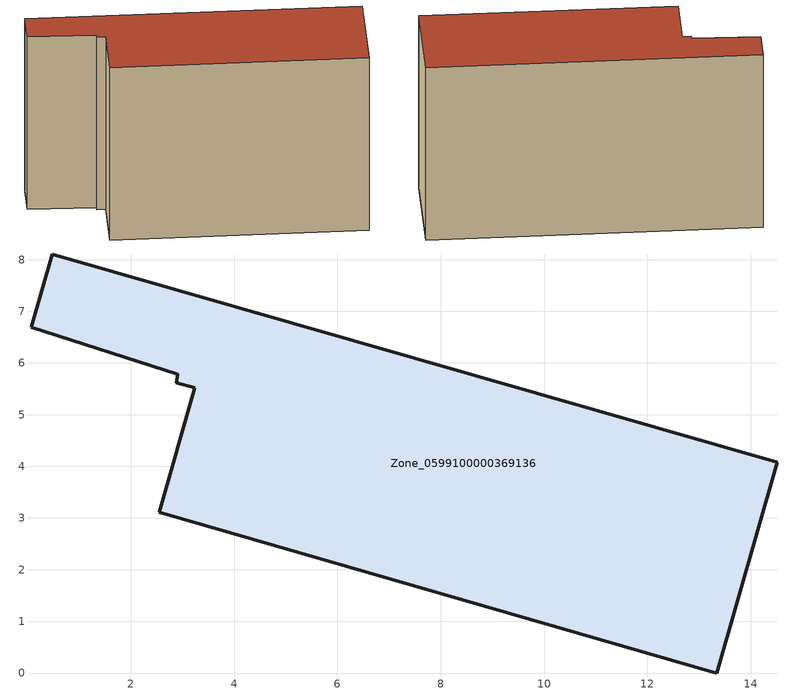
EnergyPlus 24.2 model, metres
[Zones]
Zone_0599100000369136
 floor ground (C_G): 3.24,5.52 2.88,5.62 2.91,5.78 0.07,6.69 0.48,8.11 14.52,4.08 13.34,0 2.55,3.11 z0
 wall outside (C_F): 2.55,3.11 13.34,0 14.52,4.08 0.48,8.11 0.07,6.69 2.91,5.78 2.88,5.62 3.24,5.52 2.55,3.11 z0:8.78
 roof outside (C_R): 2.88,5.62 3.24,5.52 2.55,3.11 13.34,0 14.52,4.08 0.48,8.11 0.07,6.69 2.91,5.78 z8.78
[BUILDING]
Pand.0599100000369136: North Axis=0; Terrain=City; Loads Convergence Tolerance Value=0.04; Temperature Convergence Tolerance Value=0.4; Solar Distribution=FullExterior; Maximum Number of Warmup Days=25; Minimum Number of Warmup Days=1
[Site:Location]
Rotterdam.The.Hague.AP_ZH_NLD Design_Conditions: Latitude=51.96; Longitude=4.45; Time Zone=1; Elevation=-4.5
[SITE:GROUNDTEMPERATURE:BUILDINGSURFACE]
18, 18, 18, 18, 18, 18, 18, 18, 18, 18, 18, 18
[MATERIAL] Thermal Absorptance=0.9; Solar Absorptance=0.7; Visible Absorptance=0.7
Name | Roughness | Thickness | Conductivity | Density | Specific Heat
G.TI.1992-2005 | MediumSmooth | 0.15 | 0.06 | 540 | 1210
F.TI.1992-2005 | Rough | 0.3 | 0.12 | 1920 | 840
R.TI.1992-2005 | MediumRough | 0.2 | 0.08 | 1500 | 1000
[CONSTRUCTION]
C_G: G.TI.1992-2005
C_F: F.TI.1992-2005
C_R: R.TI.1992-2005
[ZONE]
Zone_0599100000369136: Type=1; Multiplier=1; Ceiling Height=Autocalculate; Volume=Autocalculate; Floor Area=autocalculate; Part of Total Floor Area=Yes
[ZONEINFILTRATION:DESIGNFLOWRATE]
Infil_Zone_0599100000369136: Zone or ZoneList or Space or SpaceList=Zone_0599100000369136; Schedule=AlwaysOn; Design Flow Rate Calculation Method=Flow/Area; Flow Rate per Floor Area=0.0015; Constant Term Coefficient=1; Temperature Term Coefficient=0; Velocity Term Coefficient=0; Velocity Squared Term Coefficient=0
[HVACTEMPLATE:ZONE:IDEALLOADSAIRSYSTEM]
Zone_0599100000369136: Maximum Heating Supply Air Temperature=50; Minimum Cooling Supply Air Temperature=13; Maximum Heating Supply Air Humidity Ratio=0.0156; Minimum Cooling Supply Air Humidity Ratio=0.0077; Heating Limit=NoLimit; Cooling Limit=NoLimit; Dehumidification Control Type=ConstantSensibleHeatRatio; Cooling Sensible Heat Ratio=0.7; Dehumidification Setpoint=60; Humidification Control Type=None; Humidification Setpoint=30; Outdoor Air Method=None; Outdoor Air Flow Rate per Person=0.00944; Outdoor Air Flow Rate per Zone Floor Area=0; Outdoor Air Flow Rate per Zone=0; Demand Controlled Ventilation Type=None; Outdoor Air Economizer Type=NoEconomizer; Heat Recovery Type=None; Sensible Heat Recovery Effectiveness=0.7; Latent Heat Recovery Effectiveness=0.65
[ZONECONTROL:THERMOSTAT]
ThermostatControl_Zone_0599100000369136: Zone or ZoneList=Zone_0599100000369136; Control Type Schedule=DualSetpointControlType; Control 1=Thermostat_Zone_0599100000369136; Temperature Difference Between Cutout And Setpoint=0
[THERMOSTATSETPOINT:DUALSETPOINT]
Thermostat_Zone_0599100000369136: Heating Setpoint Temperature Schedule=HeatingSetpoint_Zone_0599100000369136; Cooling Setpoint Temperature Schedule=CoolingSetpoint_Zone_0599100000369136
[SCHEDULE:COMPACT]
HeatingSetpoint_Zone_0599100000369136: Through: 12/31, For: AllDays, Until: 24:00, 21
CoolingSetpoint_Zone_0599100000369136: Through: 12/31, For: AllDays, Until: 24:00, 24
DualSetpointControlType: Through: 12/31, For: AllDays, Until: 24:00, 4
AlwaysOn: Through: 12/31, For: AllDays, Until: 24:00, 1
